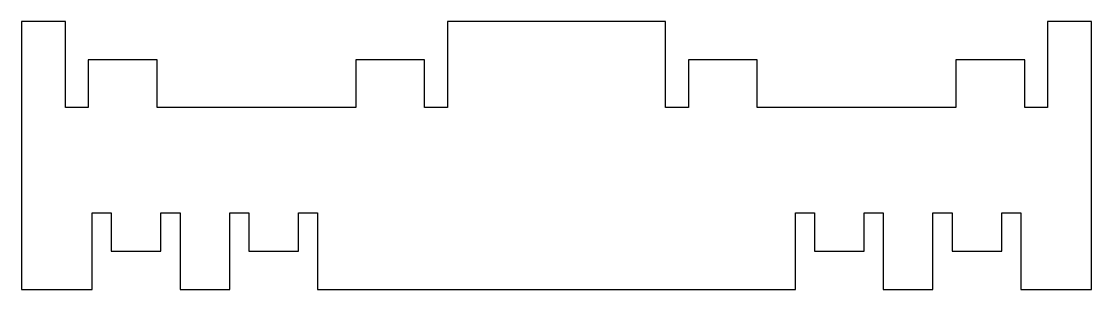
# Model space of a CAD drawing. Header units: millimetres. Extents: x -28 to 28, y -20 to -6.
import ezdxf

# ---------------------------------------------------------------- set-up
doc = ezdxf.new("R2010")
doc.units = ezdxf.units.MM
doc.layers.get('0').update_dxf_attribs({"linetype": 'CONTINUOUS'})

msp = doc.modelspace()

# ---------------------------------------------------------------- linework, layer by layer
msp.add_lwpolyline([(5.7, -6), (-5.7, -6), (-5.7, -10.5), (-6.9, -10.5), (-6.9, -8), (-10.5, -8), (-10.5, -10.5), (-20.9, -10.5), (-20.9, -8), (-24.5, -8), (-24.5, -10.5), (-25.7, -10.5), (-25.7, -6), (-28, -6), (-28, -20), (-24.3, -20), (-24.3, -16), (-23.3, -16), (-23.3, -18), (-20.7, -18), (-20.7, -16), (-19.7, -16), (-19.7, -20), (-17.1, -20), (-17.1, -16), (-16.1, -16), (-16.1, -18), (-13.5, -18), (-13.5, -16), (-12.5, -16), (-12.5, -20), (12.5, -20), (12.5, -16), (13.5, -16), (13.5, -18), (16.1, -18), (16.1, -16), (17.1, -16), (17.1, -20), (19.7, -20), (19.7, -16), (20.7, -16), (20.7, -18), (23.3, -18), (23.3, -16), (24.3, -16), (24.3, -20), (28, -20), (28, -6), (25.7, -6), (25.7, -10.5), (24.5, -10.5), (24.5, -8), (20.9, -8), (20.9, -10.5), (10.5, -10.5), (10.5, -8), (6.9, -8), (6.9, -10.5), (5.7, -10.5)], close=True)

doc.saveas('drawing.dxf')
